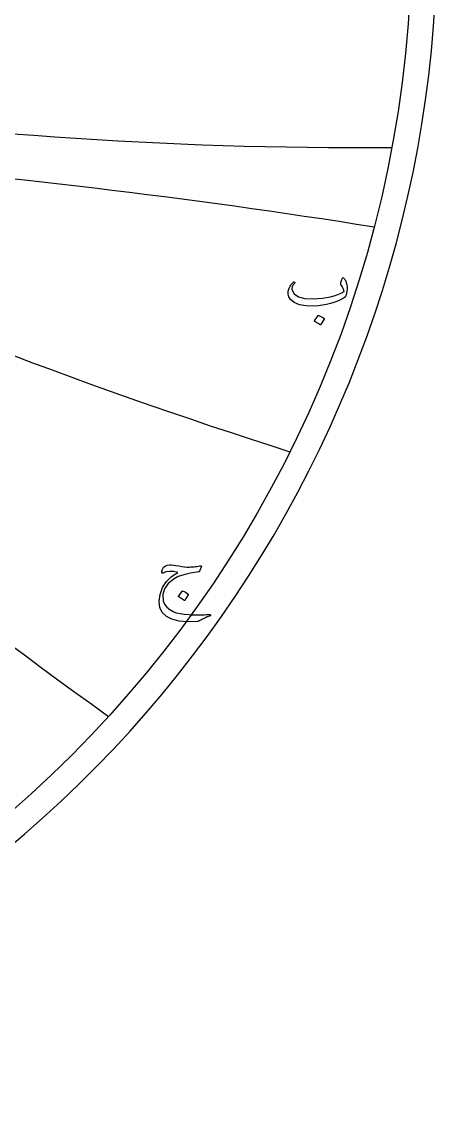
# Model space of a CAD drawing. Header units: millimetres. Extents: x -68 to 68, y -68 to 70.
# Drawn here: x 44.5 to 68.5, y -68.5 to -5 of the extents above; entities that cross this region are included whole.
import ezdxf

# ---------------------------------------------------------------- set-up
doc = ezdxf.new("R2010")
doc.units = ezdxf.units.MM
for name, color, linetype in [('CUT_OUTER', 1, 'Continuous'), ('ENGRAVE', 7, 'Continuous'), ('ENGRAVE_FINE', 8, 'Continuous'), ('TEXT', 5, 'Continuous')]:
    doc.layers.add(name, color=color, linetype=linetype)

msp = doc.modelspace()

# ---------------------------------------------------------------- linework, layer by layer
at = {"layer": 'CUT_OUTER'}
msp.add_arc((-0.0002, -0.0002), 68.4749, 142.031029, 87.802838, dxfattribs=at)
at = {"layer": 'ENGRAVE'}
msp.add_circle((0, 0), 67, dxfattribs=at)
for centre, radius, start, end in [((64.0554, 239.058), 251.3469, 261.538852, 270.412415), ((154.6262, 267.8205), 312.3469, 245.263509, 252.362359), ((291.4844, 291.4844), 414.5477, 228.966788, 234.290925)]:
    msp.add_arc(centre, radius, start, end, dxfattribs=at)
at = {"layer": 'ENGRAVE_FINE'}
msp.add_arc((0, -424.3012), 412.5496, 80.957515, 90, dxfattribs=at)
at = {"layer": 'TEXT'}
for points in [[(63.105, -19.8208), (63.1336, -19.8567), (63.1598, -19.8964), (63.1836, -19.9398), (63.205, -19.9869), (63.2241, -20.0374), (63.2407, -20.0912), (63.2549, -20.1482), (63.2668, -20.2083), (63.2822, -20.3291), (63.2859, -20.4489), (63.2779, -20.5676), (63.2583, -20.6852), (63.2284, -20.7901), (63.1901, -20.8747), (63.1433, -20.9391), (63.0879, -20.9833), (62.9123, -21.0761), (62.726, -21.1589), (62.5291, -21.2316), (62.3215, -21.2941), (62.1033, -21.346), (61.8744, -21.3867), (61.6349, -21.4163), (61.3847, -21.4346), (60.9158, -21.4298), (60.531, -21.3644), (60.2302, -21.2382), (60.0136, -21.0514), (59.9247, -20.9053), (59.8837, -20.748), (59.8907, -20.5795), (59.9455, -20.3999), (59.964, -20.3612), (59.9854, -20.3217), (60.0097, -20.2814), (60.037, -20.2402), (60.0672, -20.1983), (60.1004, -20.1556), (60.1364, -20.1121), (60.1754, -20.0678), (60.1885, -20.0553), (60.202, -20.0476), (60.2161, -20.0446), (60.2308, -20.0465), (60.2406, -20.0502), (60.2489, -20.0571), (60.2555, -20.0673), (60.2606, -20.0806), (60.263, -20.0931), (60.2616, -20.105), (60.2566, -20.1165), (60.2478, -20.1274), (60.2113, -20.1708), (60.1786, -20.2158), (60.1496, -20.2623), (60.1243, -20.3105), (60.107, -20.3565), (60.0977, -20.401), (60.0964, -20.4438), (60.103, -20.4851), (60.2361, -20.7259), (60.4863, -20.8949), (60.8535, -20.992), (61.3379, -21.0173), (61.6041, -21.0071), (61.8579, -20.9849), (62.0991, -20.9507), (62.3279, -20.9045), (62.5444, -20.8463), (62.7489, -20.7762), (62.9414, -20.6941), (63.122, -20.6), (63.1044, -20.5122), (63.0645, -20.4148), (63.0022, -20.3078), (62.9176, -20.1913), (62.9149, -20.1801), (62.9155, -20.1593), (62.9192, -20.129), (62.9261, -20.0891), (62.928, -20.0851), (62.9293, -20.0816), (62.9301, -20.0787), (62.9304, -20.0763), (62.9442, -20.022), (62.9644, -19.9613), (62.9911, -19.8943), (63.0241, -19.8208), (63.0387, -19.7985), (63.0571, -19.791), (63.0791, -19.7985), (63.105, -19.8208)], [(61.6189, -21.9882), (61.6242, -21.9828), (61.6317, -21.9797), (61.6413, -21.9786), (61.653, -21.9797), (61.7357, -22.0132), (61.8137, -22.0542), (61.8869, -22.1026), (61.9553, -22.1585), (61.9619, -22.167), (61.9649, -22.1755), (61.9641, -22.184), (61.9595, -22.1926), (61.7594, -22.5162), (61.752, -22.5239), (61.7424, -22.5258), (61.7307, -22.5218), (61.7168, -22.5119), (61.7049, -22.5034), (61.686, -22.4906), (61.6601, -22.4736), (61.6274, -22.4523), (61.5872, -22.4268), (61.5391, -22.3969), (61.4829, -22.3629), (61.4188, -22.3246), (61.4103, -22.3182), (61.406, -22.3118), (61.406, -22.3054), (61.4103, -22.299)], [(54.8737, -36.5126), (54.7715, -36.7426), (54.7622, -36.7577), (54.7513, -36.7692), (54.7387, -36.7769), (54.7246, -36.7809), (54.2523, -36.8554), (53.8571, -36.9469), (53.539, -37.0555), (53.2982, -37.1811), (52.9605, -37.4566), (52.7436, -37.7592), (52.6475, -38.0889), (52.6723, -38.4458), (52.7473, -38.639), (52.8745, -38.8098), (53.0539, -38.9583), (53.2854, -39.0845), (53.448, -39.1409), (53.6505, -39.1867), (53.893, -39.2218), (54.1753, -39.2463), (54.3254, -39.2535), (54.4734, -39.258), (54.6193, -39.2599), (54.763, -39.2591), (54.904, -39.2559), (55.0419, -39.2506), (55.1765, -39.2431), (55.308, -39.2335), (55.3389, -39.2314), (55.3633, -39.2335), (55.3814, -39.2399), (55.3932, -39.2506), (55.3995, -39.2636), (55.4017, -39.2772), (55.3995, -39.2913), (55.3932, -39.3059), (55.3885, -39.3138), (55.383, -39.3203), (55.3768, -39.3255), (55.3697, -39.3293), (55.3622, -39.3327), (55.3543, -39.3362), (55.3462, -39.3401), (55.3378, -39.3442), (55.2151, -39.3833), (55.1068, -39.4241), (55.0129, -39.4664), (54.9333, -39.5103), (54.8823, -39.542), (54.8359, -39.5688), (54.794, -39.5909), (54.7566, -39.6082), (54.7242, -39.6215), (54.6975, -39.6316), (54.6763, -39.6386), (54.6608, -39.6423), (54.0785, -39.6638), (53.5835, -39.6221), (53.1758, -39.5169), (52.8553, -39.3485), (52.6238, -39.1175), (52.487, -38.829), (52.445, -38.483), (52.4977, -38.0796), (52.6371, -37.6732), (52.8553, -37.327), (53.1523, -37.0409), (53.5281, -36.8149), (53.262, -36.7641), (53.0299, -36.7521), (52.8319, -36.779), (52.668, -36.8447), (52.6536, -36.8501), (52.6403, -36.8533), (52.6281, -36.8543), (52.6169, -36.8533), (52.6076, -36.8498), (52.6009, -36.8437), (52.5969, -36.8349), (52.5956, -36.8235), (52.6015, -36.7705), (52.6105, -36.7181), (52.6228, -36.6662), (52.6382, -36.6148), (52.6925, -36.515), (52.7787, -36.4413), (52.8969, -36.3937), (53.047, -36.3721), (53.142, -36.3729), (53.2609, -36.3838), (53.4038, -36.4048), (53.5707, -36.436), (53.7429, -36.4671), (53.9018, -36.4881), (54.0473, -36.499), (54.1796, -36.4998), (54.2432, -36.497), (54.3105, -36.4929), (54.3816, -36.4875), (54.4564, -36.4807), (54.5349, -36.4723), (54.6171, -36.4621), (54.7031, -36.4499), (54.7928, -36.436), (54.8441, -36.4344), (54.8747, -36.4466), (54.8846, -36.4727), (54.8737, -36.5126)], [(53.7751, -37.8922), (53.7804, -37.8869), (53.7879, -37.8837), (53.7974, -37.8826), (53.8092, -37.8837), (53.8919, -37.9172), (53.9699, -37.9582), (54.0431, -38.0067), (54.1115, -38.0626), (54.1181, -38.0711), (54.1211, -38.0796), (54.1203, -38.0881), (54.1157, -38.0966), (53.9156, -38.4202), (53.9082, -38.4279), (53.8986, -38.4298), (53.8869, -38.4258), (53.873, -38.416), (53.8611, -38.4075), (53.8422, -38.3947), (53.8163, -38.3776), (53.7836, -38.3564), (53.7434, -38.3308), (53.6953, -38.301), (53.6391, -38.2669), (53.575, -38.2286), (53.5664, -38.2222), (53.5622, -38.2158), (53.5622, -38.2095), (53.5664, -38.2031)]]:
    msp.add_lwpolyline(points, close=True, dxfattribs=at)

doc.saveas('drawing.dxf')
